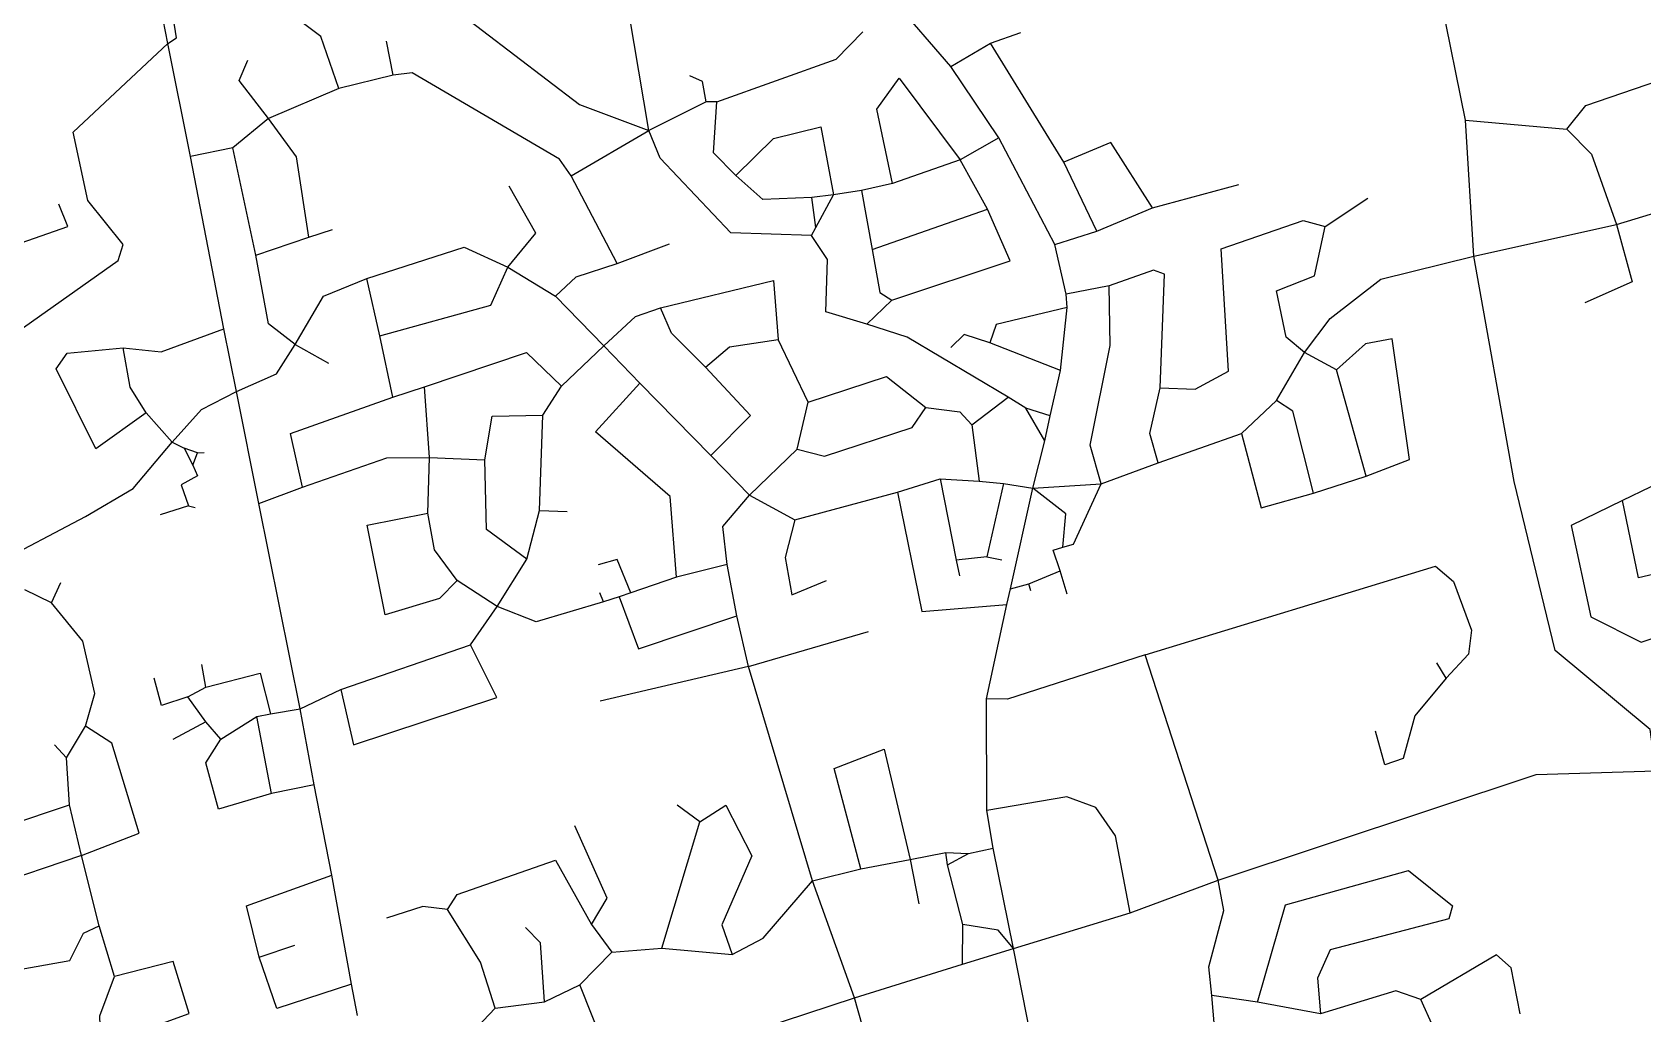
# Model space of a CAD drawing. Header units: metres. Extents: x 609554 to 651406, y 4826501 to 4857446.
# Drawn here: x 630719 to 633423, y 4850050 to 4851698 of the extents above; entities that cross this region are included whole.
import ezdxf

# ---------------------------------------------------------------- set-up
doc = ezdxf.new("R2010")
doc.units = ezdxf.units.M

msp = doc.modelspace()

# ---------------------------------------------------------------- linework, layer by layer
at = {"layer": 'ROADS'}
for points in [[(630956.6, 4851840.3), (630956.2, 4851860.7), (631051.8, 4851894.8), (631196.6, 4851831.6), (631366.3, 4851783.8), (631638.1, 4851576.5), (631754.6, 4851532.5)], [(630947, 4851678.5), (630961.5, 4851688.2), (630948.1, 4851773.1), (630956.6, 4851840.3)], [(631754.6, 4851532.5), (631712.8, 4851779)], [(631233.7, 4851603.4), (631203.7, 4851690.7), (631140.9, 4851737.6), (631097.4, 4851748.1)], [(632261.3, 4851639.9), (632164.9, 4851752.5)], [(633125.7, 4851549.9), (633084.7, 4851752.2)], [(630947, 4851678.5), (630934.8, 4851738.9)], [(631868.8, 4851580.9), (632069.1, 4851652.5), (632113.6, 4851698.1)], [(632328, 4851679.1), (632378.9, 4851697.1)], [(633295.9, 4851535), (633328, 4851574.6), (633734.4, 4851713.8)], [(630658.2, 4851169.8), (630863.4, 4851314.3), (630871.8, 4851341.4), (630812.2, 4851415.3), (630787.8, 4851529.8), (630947, 4851678.5)], [(630984.6, 4851489.1), (630947, 4851678.5)], [(631325, 4851625.3), (631314, 4851682.6)], [(632261.3, 4851639.9), (632328, 4851679.1)], [(632451, 4851479.5), (632328, 4851679.1)], [(631115.7, 4851552.7), (631066.8, 4851616.8), (631081.3, 4851650.9)], [(632342, 4851520.5), (632261.3, 4851639.9)], [(631325, 4851625.3), (631233.7, 4851603.4)], [(631624.2, 4851456.4), (631604.5, 4851484.3), (631357.3, 4851629.4), (631325, 4851625.3)], [(631850.9, 4851580.7), (631844.7, 4851614.8), (631823.2, 4851624.4)], [(632163.7, 4851443.7), (632137.5, 4851568.2), (632175, 4851620.4), (632277.3, 4851483.3)], [(631233.7, 4851603.4), (631115.7, 4851552.7)], [(631850.9, 4851580.7), (631754.6, 4851532.5)], [(631868.8, 4851580.9), (631850.9, 4851580.7)], [(631900.7, 4851457.3), (631862.9, 4851495.4), (631868.8, 4851580.9)], [(631115.7, 4851552.7), (631055.7, 4851503.4)], [(631183.6, 4851353.8), (631162.7, 4851488.7), (631115.7, 4851552.7)], [(631624.2, 4851456.4), (631754.6, 4851532.5)], [(632027.6, 4851356.2), (631892.2, 4851360.8), (631773.6, 4851486), (631754.6, 4851532.5)], [(631900.7, 4851457.3), (631963.7, 4851519.3), (632043.2, 4851538.9), (632064.3, 4851424.9)], [(633139.9, 4851321.8), (633125.7, 4851549.9)], [(633125.7, 4851549.9), (633295.9, 4851535)], [(633295.9, 4851535), (633337, 4851492.7), (633379.2, 4851374.7)], [(631055.7, 4851503.4), (630984.6, 4851489.1)], [(631094.4, 4851323.4), (631055.7, 4851503.4)], [(632342, 4851520.5), (632277.3, 4851483.3)], [(632435.9, 4851341.2), (632342, 4851520.5)], [(632600.4, 4851403), (632530, 4851512.5), (632451, 4851479.5)], [(631040.9, 4851199.8), (630984.6, 4851489.1)], [(632277.3, 4851483.3), (632163.7, 4851443.7)], [(632323.3, 4851400.7), (632277.3, 4851483.3)], [(632506.8, 4851363.8), (632451, 4851479.5)], [(631701.1, 4851309.7), (631624.2, 4851456.4)], [(632027.9, 4851420.4), (631946, 4851417), (631900.7, 4851457.3)], [(633379.2, 4851374.7), (633543, 4851424.4), (633757, 4851436.3), (633823.3, 4851458.5)], [(631517.4, 4851303.4), (631564.7, 4851360.5), (631519.7, 4851439.5)], [(632064.3, 4851424.9), (632027.9, 4851420.4)], [(632034.9, 4851369.9), (632027.9, 4851420.4)], [(632034.9, 4851369.9), (632064.3, 4851424.9)], [(632111.5, 4851432.1), (632064.3, 4851424.9)], [(632163.7, 4851443.7), (632111.5, 4851432.1)], [(632111.5, 4851432.1), (632129.2, 4851333.1)], [(632600.4, 4851403), (632745, 4851442.3)], [(632889.8, 4851371.4), (632961.6, 4851419.1)], [(630606.8, 4851400.9), (630655, 4851328.7), (630778.9, 4851371.4), (630763.6, 4851408.8)], [(632129.2, 4851333.1), (632323.3, 4851400.7)], [(632162.2, 4851247.7), (632360.9, 4851313.8), (632323.3, 4851400.7)], [(632506.8, 4851363.8), (632600.4, 4851403)], [(631183.6, 4851353.8), (631223.5, 4851366.3)], [(632027.6, 4851356.2), (632034.9, 4851369.9)], [(632613, 4851100.5), (632671.7, 4851098.6), (632728, 4851128.7), (632715.3, 4851333.8), (632853.3, 4851381.8), (632889.8, 4851371.4)], [(632855.4, 4851160.1), (632824.7, 4851185.5), (632808.3, 4851263.8), (632872, 4851288.7), (632889.8, 4851371.4)], [(633139.9, 4851321.8), (633379.2, 4851374.7)], [(633379.2, 4851374.7), (633405.3, 4851278.9), (633326.2, 4851243.5)], [(631094.4, 4851323.4), (631183.6, 4851353.8)], [(631701.1, 4851309.7), (631789.3, 4851342.2)], [(632120.7, 4851207.6), (632051.8, 4851228.4), (632054.6, 4851316), (632027.6, 4851356.2)], [(632435.9, 4851341.2), (632506.8, 4851363.8)], [(632455.1, 4851257.9), (632435.9, 4851341.2)], [(631160.6, 4851173.7), (631116, 4851208.1), (631094.4, 4851323.4)], [(631281.1, 4851284.3), (631444.4, 4851336.6), (631517.4, 4851303.4)], [(632129.2, 4851333.1), (632142.1, 4851260.8), (632162.2, 4851247.7)], [(632855.4, 4851160.1), (632898.5, 4851217.3), (632983.5, 4851283.1), (633139.9, 4851321.8)], [(633445.4, 4850457.8), (633435.8, 4850527.5), (633276.3, 4850659.6), (633207.2, 4850943.5), (633139.9, 4851321.8)], [(631160.6, 4851173.7), (631208.4, 4851254.6), (631281.1, 4851284.3)], [(631302.8, 4851187.9), (631281.1, 4851284.3)], [(631302.8, 4851187.9), (631489, 4851239.4), (631517.4, 4851303.4)], [(631517.4, 4851303.4), (631597.9, 4851254.6)], [(631597.9, 4851254.6), (631632.5, 4851287.1), (631701.1, 4851309.7)], [(632613, 4851100.5), (632620.2, 4851291.5), (632601.9, 4851298.3), (632527.6, 4851271.7)], [(631774.2, 4851235.2), (631964, 4851280.7), (631971.4, 4851182)], [(632527.6, 4851271.7), (632455.1, 4851257.9)], [(632456.9, 4851235.8), (632455.1, 4851257.9)], [(632514, 4850939.7), (632495.5, 4851004.6), (632529.1, 4851171.7), (632527.6, 4851271.7)], [(631597.9, 4851254.6), (631679, 4851171)], [(631679, 4851171), (631731.9, 4851220.2), (631774.2, 4851235.2)], [(631849.7, 4851135.6), (631792.3, 4851192.6), (631774.2, 4851235.2)], [(632120.7, 4851207.6), (632162.2, 4851247.7)], [(632456.9, 4851235.8), (632337.8, 4851207.2), (632326.9, 4851176.2)], [(632445.5, 4851129.8), (632456.9, 4851235.8)], [(632357.8, 4851085.3), (632188.4, 4851185.9), (632120.7, 4851207.6)], [(630872, 4851167.6), (630935.8, 4851161), (631040.9, 4851199.8)], [(631061.8, 4851094.4), (631040.9, 4851199.8)], [(631324.7, 4851084.8), (631302.8, 4851187.9)], [(631849.7, 4851135.6), (631890, 4851169.5), (631971.4, 4851182)], [(632022, 4851076.6), (631971.4, 4851182)], [(632326.9, 4851176.2), (632284, 4851190.3), (632261.5, 4851168.5)], [(632445.5, 4851129.8), (632326.9, 4851176.2)], [(632958.8, 4850952.6), (633031.5, 4850980.7), (633002.5, 4851183), (632957.9, 4851174.6), (632908.8, 4851130.8)], [(630910.6, 4851059), (630825.7, 4850998.6), (630759.5, 4851132.4), (630777.9, 4851159.1), (630872, 4851167.6)], [(630910.6, 4851059), (630883.5, 4851101.8), (630872, 4851167.6)], [(631061.8, 4851094.4), (631129.2, 4851124), (631160.6, 4851173.7)], [(631160.6, 4851173.7), (631216.3, 4851142.2)], [(631377.8, 4851102.3), (631548.8, 4851159.8), (631607.7, 4851103.4)], [(631607.7, 4851103.4), (631679, 4851171)], [(631679, 4851171), (631739.1, 4851108.5)], [(632808.2, 4851079.6), (632855.4, 4851160.1)], [(632908.8, 4851130.8), (632855.4, 4851160.1)], [(631858.8, 4850987.4), (631924.9, 4851054.5), (631849.7, 4851135.6)], [(632428.1, 4851053.9), (632445.5, 4851129.8)], [(632958.8, 4850952.6), (632908.8, 4851130.8)], [(630953.8, 4851009.7), (631003.2, 4851064.5), (631061.8, 4851094.4)], [(631099.6, 4850906.7), (631061.8, 4851094.4)], [(631324.7, 4851084.8), (631377.8, 4851102.3)], [(631385.9, 4850984), (631377.8, 4851102.3)], [(631576.6, 4851055.1), (631607.7, 4851103.4)], [(631800.8, 4850782.8), (631790, 4850918.4), (631664.8, 4851027.1), (631739.1, 4851108.5)], [(631739.1, 4851108.5), (631858.8, 4850987.4)], [(632022, 4851076.6), (632153.4, 4851119.5), (632219.8, 4851068)], [(632609.7, 4850974.8), (632595.8, 4851024.2), (632613, 4851100.5)], [(631172.9, 4850934.1), (631152.7, 4851024.1), (631324.7, 4851084.8)], [(632003.7, 4850998), (632022, 4851076.6)], [(632003.7, 4850998), (632049.1, 4850985.8), (632196.8, 4851034.4), (632219.8, 4851068)], [(632219.8, 4851068), (632276.5, 4851060.3), (632296.6, 4851038.8)], [(632296.6, 4851038.8), (632357.8, 4851085.3)], [(632387.6, 4851066.6), (632357.8, 4851085.3)], [(632419.6, 4851011.9), (632387.6, 4851066.6)], [(632428.1, 4851053.9), (632387.6, 4851066.6)], [(632749.5, 4851024.2), (632808.2, 4851079.6)], [(632870.7, 4850923.7), (632836, 4851061.3), (632808.2, 4851079.6)], [(630953.8, 4851009.7), (630910.6, 4851059)], [(631478.9, 4850980.1), (631491.4, 4851053.2), (631576.6, 4851055.1)], [(631571, 4850894.6), (631576.6, 4851055.1)], [(632419.6, 4851011.9), (632428.1, 4851053.9)], [(632296.6, 4851038.8), (632308.8, 4850944.2)], [(632609.7, 4850974.8), (632749.5, 4851024.2)], [(632749.5, 4851024.2), (632782.4, 4850899.2), (632870.7, 4850923.7)], [(630808.7, 4850884.7), (630888.8, 4850931.7), (630953.8, 4851009.7)], [(630953.8, 4851009.7), (630974.1, 4850999.2)], [(630974.1, 4850999.2), (630988.6, 4850970.8)], [(630996.7, 4850991.6), (630974.1, 4850999.2)], [(630988.6, 4850970.8), (630996.7, 4850991.6)], [(630996.7, 4850991.6), (631007.7, 4850992.4)], [(631858.8, 4850987.4), (631923.7, 4850920.5)], [(631923.7, 4850920.5), (632003.7, 4850998)], [(632399.3, 4850932.6), (632419.6, 4851011.9)], [(630988.6, 4850970.8), (630996.7, 4850952.9), (630969.2, 4850938.2), (630981.2, 4850902.8)], [(631172.9, 4850934.1), (631314.5, 4850983.4), (631385.9, 4850984)], [(631383.1, 4850890.6), (631385.9, 4850984)], [(631385.9, 4850984), (631478.9, 4850980.1)], [(631549.4, 4850813), (631481.6, 4850862.7), (631478.9, 4850980.1)], [(632514, 4850939.7), (632609.7, 4850974.8)], [(631099.6, 4850906.7), (631172.9, 4850934.1)], [(632172.2, 4850925.5), (632243.6, 4850947.8)], [(632243.6, 4850947.8), (632308.8, 4850944.2)], [(632243.6, 4850947.8), (632270.7, 4850811.4)], [(632308.8, 4850944.2), (632349.9, 4850940.3)], [(632349.9, 4850940.3), (632322.1, 4850817)], [(632349.9, 4850940.3), (632399.3, 4850932.6)], [(632361.8, 4850763.6), (632399.3, 4850932.6)], [(632399.3, 4850932.6), (632514, 4850939.7)], [(632449.7, 4850833.3), (632454.7, 4850889.1), (632399.3, 4850932.6)], [(632449.7, 4850833.3), (632467.3, 4850838.6), (632514, 4850939.7)], [(632870.7, 4850923.7), (632958.8, 4850952.6)], [(633496.5, 4850869.6), (633482, 4850956.4), (633389.3, 4850911.6)], [(631169, 4850561.9), (631099.6, 4850906.7)], [(631885.7, 4850804.4), (631878.9, 4850867.8), (631923.7, 4850920.5)], [(631923.7, 4850920.5), (631999.5, 4850879.1)], [(631999.5, 4850879.1), (632172.2, 4850925.5)], [(632172.2, 4850925.5), (632212.8, 4850725.4), (632355.8, 4850737.2)], [(633389.3, 4850911.6), (633302.9, 4850869.5), (633336.4, 4850716.6), (633420.8, 4850673.8), (633541.8, 4850714.4)], [(633509.6, 4850803.8), (633416.1, 4850781.7), (633389.3, 4850911.6)], [(630652.9, 4850803.1), (630808.7, 4850884.7)], [(630981.2, 4850902.8), (630933.8, 4850887.4)], [(630981.2, 4850902.8), (630992.9, 4850899.6)], [(631432.5, 4850777.4), (631402.7, 4850746.9), (631311.8, 4850719.7), (631281.7, 4850870.4), (631383.1, 4850890.6)], [(631432.5, 4850777.4), (631394.3, 4850829), (631383.1, 4850890.6)], [(631549.4, 4850813), (631571, 4850894.6)], [(631571, 4850894.6), (631617.2, 4850893.1)], [(631999.5, 4850879.1), (631983.6, 4850816.2), (631994.6, 4850753.4), (632052.9, 4850777.6)], [(632445, 4850793.6), (632433.6, 4850828.1), (632449.7, 4850833.3)], [(631500, 4850733.9), (631549.4, 4850813)], [(631724.2, 4850756.7), (631701.4, 4850812.7), (631669.1, 4850803.7)], [(631885.7, 4850804.4), (631800.8, 4850782.8)], [(631902, 4850718), (631885.7, 4850804.4)], [(632322.1, 4850817), (632270.7, 4850811.4)], [(632270.7, 4850811.4), (632276.3, 4850785.4)], [(632322.1, 4850817), (632347.2, 4850811.8)], [(632587.6, 4850652.7), (633075.4, 4850801.5), (633105.4, 4850775.9), (633135.5, 4850694), (633130.7, 4850653.7), (633093.4, 4850613.4)], [(630751.2, 4850739.9), (630767, 4850774)], [(631500, 4850733.9), (631432.5, 4850777.4)], [(631800.8, 4850782.8), (631724.2, 4850756.7)], [(632361.8, 4850763.6), (632392.2, 4850771.6)], [(632392.2, 4850771.6), (632445, 4850793.6)], [(632395.9, 4850759.9), (632392.2, 4850771.6)], [(632456.8, 4850754.4), (632445, 4850793.6)], [(630751.2, 4850739.9), (630706.4, 4850761.5)], [(631678.5, 4850741.3), (631672.4, 4850756.6)], [(631704.7, 4850750), (631678.5, 4850741.3)], [(631724.2, 4850756.7), (631704.7, 4850750)], [(631704.7, 4850750), (631737, 4850662.4), (631902, 4850718)], [(632355.8, 4850737.2), (632361.8, 4850763.6)], [(630808.8, 4850533), (630824, 4850587.7), (630804.3, 4850675.5), (630751.2, 4850739.9)], [(631455, 4850669.5), (631500, 4850733.9)], [(631678.5, 4850741.3), (631565.3, 4850707.9), (631500, 4850733.9)], [(631921.5, 4850632.9), (631902, 4850718)], [(632321.4, 4850578.9), (632355.8, 4850737.2)], [(631921.5, 4850632.9), (632123, 4850691.7)], [(631237.3, 4850594.4), (631455, 4850669.5)], [(631237.3, 4850594.4), (631258.4, 4850501.5), (631499.2, 4850580.9), (631455, 4850669.5)], [(631010.7, 4850598.2), (631004.1, 4850636.4)], [(632587.6, 4850652.7), (632356.6, 4850578), (632321.4, 4850578.9)], [(632710.2, 4850274.6), (632587.6, 4850652.7)], [(633093.4, 4850613.4), (633077.8, 4850638.9)], [(630980.2, 4850581.9), (630936.1, 4850567.4), (630923.7, 4850613.3)], [(631010.7, 4850598.2), (631101.9, 4850621.8), (631119.1, 4850553.4)], [(631921.5, 4850632.9), (631672.9, 4850575)], [(632029.4, 4850273.2), (631921.5, 4850632.9)], [(633093.4, 4850613.4), (633040.7, 4850550.4), (633020.9, 4850478.4), (632990, 4850468.1), (632974.4, 4850524.4)], [(630980.2, 4850581.9), (631010.7, 4850598.2)], [(631010.5, 4850540.4), (630980.2, 4850581.9)], [(631169, 4850561.9), (631237.3, 4850594.4)], [(631096.1, 4850548.9), (631119.1, 4850553.4)], [(631119.1, 4850553.4), (631169, 4850561.9)], [(631192.6, 4850434.5), (631169, 4850561.9)], [(632322.1, 4850391.1), (632321.4, 4850578.9)], [(630776.6, 4850479.7), (630808.8, 4850533)], [(630801.7, 4850315.9), (630898.5, 4850353.1), (630852.8, 4850504.4), (630808.8, 4850533)], [(631010.5, 4850540.4), (630955.4, 4850510.4)], [(631035.9, 4850511.2), (631010.5, 4850540.4)], [(631035.9, 4850511.2), (631096.1, 4850548.9)], [(631120.9, 4850419.6), (631096.1, 4850548.9)], [(630776.6, 4850479.7), (630756.4, 4850501.7)], [(631120.9, 4850419.6), (631031.6, 4850393.7), (631010.7, 4850471.1), (631035.9, 4850511.2)], [(630781.5, 4850400.7), (630776.6, 4850479.7)], [(632110.4, 4850293.6), (632065.4, 4850461.9), (632149.3, 4850494.5), (632193.4, 4850309.1)], [(632710.2, 4850274.6), (633244.4, 4850451.6), (633445.4, 4850457.8)], [(631192.6, 4850434.5), (631120.9, 4850419.6)], [(631222.2, 4850282.5), (631192.6, 4850434.5)], [(630801.7, 4850315.9), (630646.2, 4850263.4), (630623.3, 4850319.5), (630676.5, 4850365.3), (630781.5, 4850400.7)], [(630801.7, 4850315.9), (630781.5, 4850400.7)], [(631839.9, 4850372.3), (631802.1, 4850400.3)], [(631839.9, 4850372.3), (631883.9, 4850400.5), (631927.4, 4850315), (631877.1, 4850199.2), (631894.3, 4850149.8)], [(632562.6, 4850219.5), (632537.9, 4850349), (632505.1, 4850396.3), (632456.5, 4850414.4), (632322.1, 4850391.1)], [(632332.5, 4850327.9), (632322.1, 4850391.1)], [(631658.3, 4850199.9), (631684.5, 4850244.1), (631630.1, 4850365.5)], [(631776.4, 4850160.3), (631839.9, 4850372.3)], [(630831.4, 4850197.9), (630801.7, 4850315.9)], [(632193.4, 4850309.1), (632253.1, 4850320.8)], [(632253.1, 4850320.8), (632291.3, 4850319.4)], [(632255.7, 4850300), (632253.1, 4850320.8)], [(632255.7, 4850300), (632291.3, 4850319.4)], [(632291.3, 4850319.4), (632332.5, 4850327.9)], [(632366.8, 4850159.9), (632332.5, 4850327.9)], [(631100.4, 4850145.1), (631079.1, 4850231.2), (631222.2, 4850282.5)], [(631254.9, 4850099.7), (631222.2, 4850282.5)], [(631416.6, 4850225.2), (631432.4, 4850250.3), (631597.8, 4850307.7), (631658.3, 4850199.9)], [(632029.4, 4850273.2), (632110.4, 4850293.6)], [(632110.4, 4850293.6), (632193.4, 4850309.1)], [(632193.4, 4850309.1), (632207.8, 4850234.9)], [(632281.8, 4850199.8), (632255.7, 4850300)], [(632776.2, 4850069.7), (632823.2, 4850232.8), (633030.2, 4850290.8), (633104, 4850231.3), (633097.7, 4850209.4), (632898.7, 4850157.4), (632877, 4850109.7), (632882.2, 4850050.2)], [(631894.3, 4850149.8), (631946.3, 4850177.2), (632029.4, 4850273.2)], [(632099.8, 4850077), (632029.4, 4850273.2)], [(632562.6, 4850219.5), (632710.2, 4850274.6)], [(632699.5, 4850080.6), (632694.7, 4850128.9), (632719.7, 4850223.5), (632710.2, 4850274.6)], [(631416.6, 4850225.2), (631374.8, 4850230.2), (631314.1, 4850210.7)], [(631496.4, 4850059.6), (631471.5, 4850137), (631416.6, 4850225.2)], [(632366.8, 4850159.9), (632562.6, 4850219.5)], [(630618.2, 4850110.3), (630782.3, 4850139.3), (630805.2, 4850185.5), (630831.4, 4850197.9)], [(630857.4, 4850112.5), (630831.4, 4850197.9)], [(631579, 4850070.2), (631572.5, 4850169.4), (631547.1, 4850194.7)], [(631658.3, 4850199.9), (631692.5, 4850153.6)], [(632281.2, 4850133.4), (632281.8, 4850199.8)], [(632366.8, 4850159.9), (632340.9, 4850190.4), (632281.8, 4850199.8)], [(631100.4, 4850145.1), (631160.1, 4850165.2)], [(631638.4, 4850098.8), (631692.5, 4850153.6)], [(631692.5, 4850153.6), (631776.4, 4850160.3)], [(631776.4, 4850160.3), (631894.3, 4850149.8)], [(632281.2, 4850133.4), (632366.8, 4850159.9)], [(632418.6, 4849895.8), (632366.8, 4850159.9)], [(633217.5, 4850050), (633202.1, 4850127.4), (633178, 4850149.3), (633050.7, 4850074)], [(630834, 4849997.1), (630982.5, 4850050.3), (630955.8, 4850138.1), (630857.4, 4850112.5)], [(631254.9, 4850099.7), (631129.8, 4850059.1), (631100.4, 4850145.1)], [(632099.8, 4850077), (632281.2, 4850133.4)], [(630834, 4849997.1), (630832.4, 4850046.7), (630857.4, 4850112.5)], [(631265.4, 4850047.4), (631254.9, 4850099.7)], [(631579, 4850070.2), (631638.4, 4850098.8)], [(631699.4, 4849945.3), (631638.4, 4850098.8)], [(631496.4, 4850059.6), (631579, 4850070.2)], [(631699.4, 4849945.3), (632099.8, 4850077)], [(632101.2, 4849948), (632120.3, 4850003.6), (632099.8, 4850077)], [(632562.3, 4849936.5), (632689.6, 4849992.2), (632704.2, 4850028.1), (632699.5, 4850080.6)], [(632776.2, 4850069.7), (632699.5, 4850080.6)], [(632882.2, 4850050.2), (632776.2, 4850069.7)], [(633050.7, 4850074), (633008.7, 4850088.8), (632882.2, 4850050.2)], [(633071.6, 4850028), (633050.7, 4850074)], [(631446.1, 4850006.1), (631496.4, 4850059.6)]]:
    msp.add_lwpolyline(points, dxfattribs=at)

doc.saveas('drawing.dxf')
